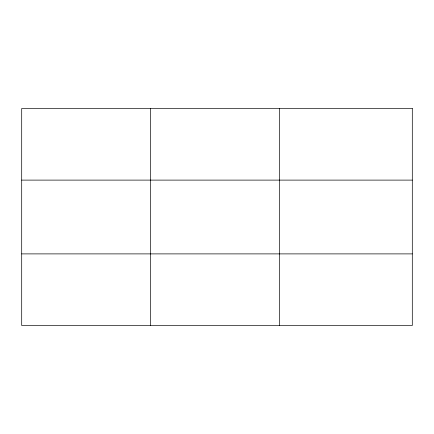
<?xml version="1.0" encoding="UTF-8"?>
<svg xmlns="http://www.w3.org/2000/svg" width="434" height="434" viewBox="0 0 434 434"><rect width="100%" height="100%" fill="white"/><g stroke="black" fill="none" stroke-linecap="round" stroke-linejoin="round"><path stroke-width="0.65" d="M150.598 325.5L150.598 108.5M279.496 325.5L279.496 108.5M21.7 180.11L412.3 180.11M21.7 253.89L412.3 253.89M412.3 108.5L21.7 108.5L21.7 325.5L412.3 325.5L412.3 108.5"/></g></svg>
